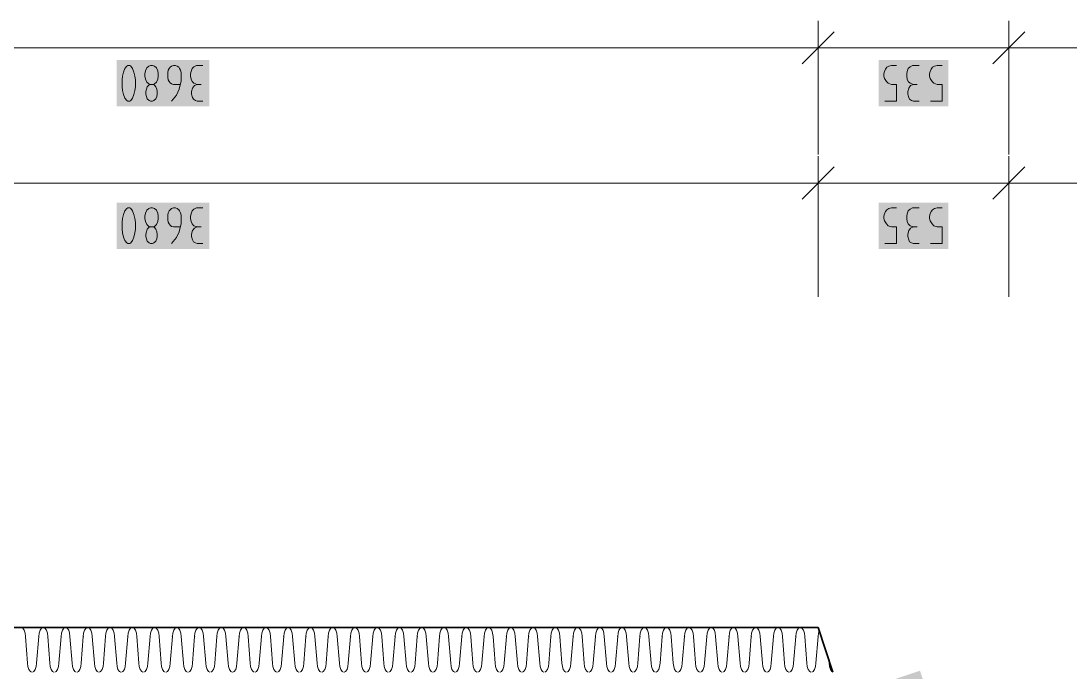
# Model space of a CAD drawing. Header units: millimetres. Extents: x 0 to 594, y 0 to 420.
# Drawn here: x 95.64 to 125.82, y 339.07 to 357.81 of the extents above; entities that cross this region are included whole.
import ezdxf

# ---------------------------------------------------------------- set-up
doc = ezdxf.new("R2010")
doc.units = ezdxf.units.MM
doc.header["$LTSCALE"] = 8
doc.layers.add('PDF_Koty delkove', color=7, linetype='Continuous')
doc.layers.add('PDF_Steny sendvic', color=7, linetype='Continuous')

msp = doc.modelspace()

# ---------------------------------------------------------------- linework, layer by layer
at = {"layer": 'PDF_Koty delkove', "lineweight": 18}
for points in [[(118.574, 357.808), (118.574, 357.039), (118.574, 356.27)], [(124.064, 357.808), (124.064, 357.039), (124.064, 356.27)], [(119.036, 357.5), (118.113, 356.578)], [(124.525, 357.5), (123.603, 356.578)], [(154.628, 357.039), (129.719, 357.039), (124.064, 357.039), (118.574, 357.039), (80.88, 357.039), (65.966, 357.039)], [(118.574, 357.039), (118.574, 356.68), (118.574, 353.964)], [(124.064, 357.039), (124.064, 356.68), (124.064, 353.964)], [(100.219, 355.979), (100.028, 355.979), (99.973, 355.997), (99.932, 356.031), (99.905, 356.065), (99.878, 356.116), (99.864, 356.184), (99.864, 356.321), (99.878, 356.389), (99.905, 356.441), (99.932, 356.474), (99.973, 356.509), (100.028, 356.527), (100.082, 356.527), (100.137, 356.509), (100.178, 356.474), (100.205, 356.441), (100.233, 356.389), (100.247, 356.321), (100.247, 356.082), (100.192, 355.843), (100.11, 355.672), (99.973, 355.502)], [(100.876, 356.527), (100.685, 356.527), (100.617, 356.492), (100.562, 356.441), (100.535, 356.356), (100.521, 356.287), (100.521, 356.218), (100.535, 356.133), (100.562, 356.065), (100.617, 356.014), (100.712, 355.979)], [(120.497, 355.502), (120.826, 355.502), (120.826, 355.979), (120.689, 355.979), (120.593, 356.014), (120.538, 356.065), (120.484, 356.151), (120.47, 356.218), (120.47, 356.287), (120.484, 356.356), (120.511, 356.423), (120.552, 356.474), (120.607, 356.509), (120.689, 356.527), (120.826, 356.527)], [(121.483, 356.527), (121.292, 356.527), (121.223, 356.492), (121.168, 356.441), (121.141, 356.356), (121.127, 356.287), (121.127, 356.218), (121.141, 356.133), (121.168, 356.065), (121.223, 356.014), (121.319, 355.979)], [(121.811, 355.502), (122.14, 355.502), (122.14, 355.979), (122.003, 355.979), (121.908, 356.014), (121.852, 356.065), (121.798, 356.151), (121.784, 356.218), (121.784, 356.287), (121.798, 356.356), (121.825, 356.423), (121.866, 356.474), (121.921, 356.509), (122.003, 356.527), (122.14, 356.527)], [(99.453, 355.979), (99.48, 355.962), (99.521, 355.911), (99.548, 355.843), (99.562, 355.774), (99.562, 355.706), (99.548, 355.638), (99.521, 355.569), (99.466, 355.518), (99.425, 355.502), (99.371, 355.502), (99.33, 355.518), (99.275, 355.569), (99.248, 355.638), (99.234, 355.706), (99.234, 355.774), (99.248, 355.843), (99.275, 355.911), (99.316, 355.962), (99.343, 355.979)], [(100.876, 355.502), (100.712, 355.502), (100.657, 355.518), (100.603, 355.553), (100.575, 355.604), (100.548, 355.706), (100.548, 355.774), (100.575, 355.877), (100.63, 355.946), (100.712, 355.979), (100.821, 355.979)], [(121.483, 355.502), (121.319, 355.502), (121.264, 355.518), (121.209, 355.553), (121.181, 355.604), (121.154, 355.706), (121.154, 355.774), (121.181, 355.877), (121.237, 355.946), (121.319, 355.979), (121.428, 355.979)], [(118.574, 353.913), (118.574, 353.144), (118.574, 352.376)], [(124.064, 353.913), (124.064, 353.144), (124.064, 352.376)], [(119.036, 353.606), (118.113, 352.683)], [(124.525, 353.606), (123.603, 352.683)], [(65.966, 353.144), (71.501, 353.144), (80.88, 353.144), (118.574, 353.144), (124.064, 353.144), (130.746, 353.144), (143.175, 353.144), (149.195, 353.144), (149.227, 353.144), (149.94, 353.144), (154.628, 353.144), (155.397, 353.144)], [(118.574, 353.144), (118.574, 352.673), (118.574, 352.665), (118.574, 352.581), (118.574, 349.864)], [(124.064, 353.144), (124.064, 352.659), (124.064, 352.652), (124.064, 352.581), (124.064, 349.864)], [(98.933, 352.016), (98.919, 352.118), (98.891, 352.238), (98.85, 352.341), (98.796, 352.409), (98.768, 352.427), (98.714, 352.427), (98.686, 352.409), (98.632, 352.341), (98.591, 352.238), (98.564, 352.118), (98.55, 352.016)], [(99.221, 352.033), (99.261, 351.948), (99.316, 351.897), (99.343, 351.879), (99.453, 351.879), (99.48, 351.897), (99.535, 351.948), (99.576, 352.033), (99.59, 352.118), (99.59, 352.187), (99.576, 352.272), (99.535, 352.358), (99.48, 352.409), (99.425, 352.427), (99.371, 352.427), (99.316, 352.409), (99.261, 352.358), (99.221, 352.272), (99.207, 352.187)], [(100.219, 351.879), (100.028, 351.879), (99.973, 351.897), (99.932, 351.931), (99.905, 351.966), (99.878, 352.016), (99.864, 352.084), (99.864, 352.221), (99.878, 352.289), (99.905, 352.341), (99.932, 352.374), (99.973, 352.409), (100.028, 352.427), (100.082, 352.427), (100.137, 352.409), (100.178, 352.374), (100.205, 352.341), (100.233, 352.289), (100.247, 352.221), (100.247, 351.982), (100.192, 351.743), (100.11, 351.572), (99.973, 351.402)], [(100.876, 352.427), (100.685, 352.427), (100.617, 352.392), (100.562, 352.341), (100.535, 352.256), (100.521, 352.187), (100.521, 352.118), (100.535, 352.033), (100.562, 351.966), (100.617, 351.914), (100.712, 351.879)], [(120.47, 352.187), (120.484, 352.256), (120.511, 352.323), (120.552, 352.374), (120.607, 352.409), (120.689, 352.427), (120.826, 352.427)], [(121.483, 352.427), (121.292, 352.427), (121.223, 352.392), (121.168, 352.341), (121.141, 352.256), (121.127, 352.187), (121.127, 352.118), (121.141, 352.033), (121.168, 351.966), (121.223, 351.914), (121.319, 351.879)], [(121.811, 351.402), (122.14, 351.402), (122.14, 351.879), (122.003, 351.879), (121.908, 351.914), (121.852, 351.966), (121.798, 352.051), (121.784, 352.118), (121.784, 352.187), (121.798, 352.256), (121.825, 352.323), (121.866, 352.374), (121.921, 352.409), (122.003, 352.427), (122.14, 352.427)], [(98.55, 352.016), (98.55, 351.811), (98.564, 351.709), (98.591, 351.589), (98.632, 351.487), (98.686, 351.418), (98.714, 351.402), (98.768, 351.402), (98.796, 351.418), (98.85, 351.487), (98.891, 351.589), (98.919, 351.709), (98.933, 351.811), (98.933, 352.016)], [(99.207, 352.187), (99.207, 352.118), (99.221, 352.033)], [(120.497, 351.402), (120.826, 351.402), (120.826, 351.879), (120.689, 351.879), (120.593, 351.914), (120.538, 351.966), (120.484, 352.051), (120.47, 352.118), (120.47, 352.187)], [(99.453, 351.879), (99.48, 351.862), (99.521, 351.811), (99.548, 351.743), (99.562, 351.674), (99.562, 351.606), (99.548, 351.538), (99.521, 351.469), (99.466, 351.418), (99.425, 351.402), (99.371, 351.402), (99.33, 351.418), (99.275, 351.469), (99.248, 351.538), (99.234, 351.606), (99.234, 351.674), (99.248, 351.743), (99.275, 351.811), (99.316, 351.862), (99.343, 351.879)], [(100.876, 351.402), (100.712, 351.402), (100.657, 351.418), (100.603, 351.453), (100.575, 351.504), (100.548, 351.606), (100.548, 351.674), (100.575, 351.777), (100.63, 351.846), (100.712, 351.879), (100.821, 351.879)], [(121.483, 351.402), (121.319, 351.402), (121.264, 351.418), (121.209, 351.453), (121.181, 351.504), (121.154, 351.606), (121.154, 351.674), (121.181, 351.777), (121.237, 351.846), (121.319, 351.879), (121.428, 351.879)]]:
    msp.add_lwpolyline(points, dxfattribs=at)
for points in [[(98.55, 356.116), (98.55, 355.911), (98.564, 355.809), (98.591, 355.689), (98.632, 355.587), (98.686, 355.518), (98.714, 355.502), (98.768, 355.502), (98.796, 355.518), (98.85, 355.587), (98.891, 355.689), (98.919, 355.809), (98.933, 355.911), (98.933, 356.116), (98.919, 356.218), (98.891, 356.338), (98.85, 356.441), (98.796, 356.509), (98.768, 356.527), (98.714, 356.527), (98.686, 356.509), (98.632, 356.441), (98.591, 356.338), (98.564, 356.218)], [(99.207, 356.287), (99.207, 356.218), (99.221, 356.133), (99.261, 356.048), (99.316, 355.997), (99.343, 355.979), (99.453, 355.979), (99.48, 355.997), (99.535, 356.048), (99.576, 356.133), (99.59, 356.218), (99.59, 356.287), (99.576, 356.372), (99.535, 356.458), (99.48, 356.509), (99.425, 356.527), (99.371, 356.527), (99.316, 356.509), (99.261, 356.458), (99.221, 356.372)]]:
    msp.add_lwpolyline(points, close=True, dxfattribs=at)
at = {"layer": 'PDF_Koty delkove', "color": 7, "lineweight": 18, "true_color": 0xffffff, "transparency": 33554559}
for points in [[(101.058, 356.68), (98.396, 356.68), (101.058, 355.348), (98.396, 355.348)], [(122.322, 356.68), (120.317, 356.68), (122.322, 355.348), (120.317, 355.348)], [(101.058, 352.581), (98.396, 352.581), (101.058, 351.248), (98.396, 351.248)], [(122.322, 352.581), (120.317, 352.581), (122.322, 351.248), (120.317, 351.248)], [(120.026, 337.206), (121.927, 337.842), (119.603, 338.469), (121.504, 339.106)]]:
    msp.add_solid(points, dxfattribs=at)
at = {"layer": 'PDF_Steny sendvic', "lineweight": 35}
msp.add_lwpolyline([(119.003, 339.069), (118.574, 340.35), (84.621, 340.35)], dxfattribs=at)
at = {"layer": 'PDF_Steny sendvic', "lineweight": 9}
for points in [[(95.768, 340.094), (95.758, 340.192), (95.73, 340.275), (95.689, 340.331), (95.64, 340.35)], [(96.28, 340.35), (96.28, 340.35), (96.231, 340.331), (96.19, 340.275), (96.162, 340.192), (96.152, 340.094)], [(96.408, 340.094), (96.399, 340.192), (96.371, 340.275), (96.329, 340.331), (96.28, 340.35)], [(96.921, 340.35), (96.872, 340.331), (96.83, 340.275), (96.803, 340.192), (96.793, 340.094)], [(97.049, 340.094), (97.039, 340.192), (97.012, 340.275), (96.97, 340.331), (96.921, 340.35)], [(97.562, 340.35), (97.513, 340.331), (97.471, 340.275), (97.443, 340.192), (97.433, 340.094)], [(97.69, 340.094), (97.68, 340.192), (97.652, 340.275), (97.611, 340.331), (97.562, 340.35)], [(98.202, 340.35), (98.153, 340.331), (98.112, 340.275), (98.084, 340.192), (98.074, 340.094)], [(98.33, 340.094), (98.321, 340.192), (98.293, 340.275), (98.251, 340.331), (98.202, 340.35)], [(98.843, 340.35), (98.794, 340.331), (98.752, 340.275), (98.724, 340.192), (98.715, 340.094)], [(98.971, 340.094), (98.961, 340.192), (98.933, 340.275), (98.892, 340.331), (98.843, 340.35)], [(99.483, 340.35), (99.434, 340.331), (99.393, 340.275), (99.365, 340.192), (99.355, 340.094)], [(99.612, 340.094), (99.602, 340.192), (99.574, 340.275), (99.532, 340.331), (99.483, 340.35)], [(100.124, 340.35), (100.075, 340.331), (100.033, 340.275), (100.006, 340.192), (99.996, 340.094)], [(100.252, 340.094), (100.242, 340.192), (100.215, 340.275), (100.173, 340.331), (100.124, 340.35)], [(100.765, 340.35), (100.716, 340.331), (100.674, 340.275), (100.646, 340.192), (100.637, 340.094)], [(100.893, 340.094), (100.883, 340.192), (100.855, 340.275), (100.814, 340.331), (100.765, 340.35)], [(101.315, 340.275), (101.287, 340.192), (101.277, 340.094)], [(101.405, 340.35), (101.356, 340.331), (101.315, 340.275)], [(101.533, 340.094), (101.524, 340.192), (101.496, 340.275), (101.454, 340.331), (101.405, 340.35)], [(102.046, 340.35), (101.997, 340.331), (101.955, 340.275), (101.928, 340.192), (101.918, 340.094)], [(102.174, 340.094), (102.164, 340.192), (102.136, 340.275), (102.095, 340.331), (102.046, 340.35)], [(102.687, 340.35), (102.638, 340.331), (102.596, 340.275), (102.568, 340.192), (102.558, 340.094)], [(102.815, 340.094), (102.805, 340.192), (102.777, 340.275), (102.736, 340.331), (102.687, 340.35)], [(103.327, 340.35), (103.278, 340.331), (103.237, 340.275), (103.209, 340.192), (103.199, 340.094)], [(103.455, 340.094), (103.445, 340.192), (103.418, 340.275), (103.376, 340.331), (103.327, 340.35)], [(103.968, 340.35), (103.919, 340.331), (103.877, 340.275), (103.849, 340.192), (103.84, 340.094)], [(104.058, 340.275), (104.017, 340.331), (103.968, 340.35)], [(104.096, 340.094), (104.086, 340.192), (104.058, 340.275)], [(104.608, 340.35), (104.559, 340.331), (104.518, 340.275), (104.49, 340.192), (104.48, 340.094)], [(104.736, 340.094), (104.727, 340.192), (104.699, 340.275), (104.657, 340.331), (104.608, 340.35)], [(105.249, 340.35), (105.2, 340.331), (105.158, 340.275), (105.131, 340.192), (105.121, 340.094)], [(105.377, 340.094), (105.367, 340.192), (105.34, 340.275), (105.298, 340.331), (105.249, 340.35)], [(105.89, 340.35), (105.841, 340.331), (105.799, 340.275), (105.771, 340.192), (105.762, 340.094)], [(106.018, 340.094), (106.008, 340.192), (105.98, 340.275), (105.939, 340.331), (105.89, 340.35)], [(106.53, 340.35), (106.481, 340.331), (106.44, 340.275), (106.412, 340.192), (106.402, 340.094)], [(106.658, 340.094), (106.649, 340.192), (106.621, 340.275), (106.579, 340.331), (106.53, 340.35)], [(107.171, 340.35), (107.122, 340.331), (107.08, 340.275), (107.052, 340.192), (107.043, 340.094)], [(107.299, 340.094), (107.289, 340.192), (107.261, 340.275), (107.22, 340.331), (107.171, 340.35)], [(107.811, 340.35), (107.762, 340.331), (107.721, 340.275), (107.693, 340.192), (107.683, 340.094)], [(107.94, 340.094), (107.93, 340.192), (107.902, 340.275), (107.861, 340.331), (107.811, 340.35)], [(108.452, 340.35), (108.403, 340.331), (108.361, 340.275), (108.334, 340.192), (108.324, 340.094)], [(108.58, 340.094), (108.57, 340.192), (108.543, 340.275), (108.501, 340.331), (108.452, 340.35)], [(108.974, 340.192), (108.965, 340.094)], [(109.093, 340.35), (109.044, 340.331), (109.002, 340.275), (108.974, 340.192)], [(109.221, 340.094), (109.211, 340.192), (109.183, 340.275), (109.142, 340.331), (109.093, 340.35)], [(109.733, 340.35), (109.684, 340.331), (109.643, 340.275), (109.615, 340.192), (109.605, 340.094)], [(109.861, 340.094), (109.852, 340.192), (109.824, 340.275), (109.782, 340.331), (109.733, 340.35)], [(110.374, 340.35), (110.325, 340.331), (110.283, 340.275), (110.256, 340.192), (110.246, 340.094)], [(110.502, 340.094), (110.492, 340.192), (110.465, 340.275), (110.423, 340.331), (110.374, 340.35)], [(111.015, 340.35), (110.966, 340.331), (110.924, 340.275), (110.896, 340.192), (110.886, 340.094)], [(111.143, 340.094), (111.133, 340.192), (111.105, 340.275), (111.064, 340.331), (111.015, 340.35)], [(111.655, 340.35), (111.606, 340.331), (111.565, 340.275), (111.537, 340.192), (111.527, 340.094)], [(111.783, 340.094), (111.774, 340.192), (111.746, 340.275), (111.704, 340.331), (111.655, 340.35)], [(112.296, 340.35), (112.247, 340.331), (112.205, 340.275), (112.177, 340.192), (112.168, 340.094)], [(112.424, 340.094), (112.414, 340.192), (112.386, 340.275), (112.345, 340.331), (112.296, 340.35)], [(112.936, 340.35), (112.887, 340.331), (112.846, 340.275), (112.818, 340.192), (112.808, 340.094)], [(113.065, 340.094), (113.055, 340.192), (113.027, 340.275), (112.985, 340.331), (112.936, 340.35)], [(113.577, 340.35), (113.528, 340.331), (113.486, 340.275), (113.459, 340.192), (113.449, 340.094)], [(113.705, 340.094), (113.695, 340.192), (113.668, 340.275), (113.626, 340.331), (113.577, 340.35)], [(114.218, 340.35), (114.169, 340.331), (114.127, 340.275), (114.099, 340.192), (114.09, 340.094)], [(114.346, 340.094), (114.336, 340.192), (114.308, 340.275), (114.267, 340.331), (114.218, 340.35)], [(114.858, 340.35), (114.809, 340.331), (114.768, 340.275), (114.74, 340.192), (114.73, 340.094)], [(114.986, 340.094), (114.977, 340.192), (114.949, 340.275), (114.907, 340.331), (114.858, 340.35)], [(115.499, 340.35), (115.45, 340.331), (115.408, 340.275), (115.381, 340.192), (115.371, 340.094)], [(115.627, 340.094), (115.617, 340.192), (115.59, 340.275), (115.548, 340.331), (115.499, 340.35)], [(116.14, 340.35), (116.091, 340.331), (116.049, 340.275), (116.021, 340.192), (116.011, 340.094)], [(116.268, 340.094), (116.258, 340.192), (116.23, 340.275), (116.189, 340.331), (116.14, 340.35)], [(116.78, 340.35), (116.731, 340.331), (116.69, 340.275), (116.662, 340.192), (116.652, 340.094)], [(116.908, 340.094), (116.899, 340.192), (116.871, 340.275), (116.829, 340.331), (116.78, 340.35)], [(117.372, 340.331), (117.33, 340.275), (117.302, 340.192), (117.293, 340.094)], [(117.421, 340.35), (117.372, 340.331)], [(117.549, 340.094), (117.539, 340.192), (117.511, 340.275), (117.47, 340.331), (117.421, 340.35)], [(118.061, 340.35), (118.012, 340.331), (117.971, 340.275), (117.943, 340.192), (117.933, 340.094)], [(118.189, 340.094), (118.18, 340.192), (118.152, 340.275), (118.11, 340.331), (118.061, 340.35)], [(118.605, 340.257), (118.584, 340.192), (118.574, 340.094)], [(95.768, 340.094), (95.831, 339.325)], [(96.089, 339.325), (96.152, 340.094)], [(96.408, 340.094), (96.472, 339.325)], [(96.729, 339.325), (96.793, 340.094)], [(97.049, 340.094), (97.112, 339.325)], [(97.37, 339.325), (97.433, 340.094)], [(97.69, 340.094), (97.753, 339.325)], [(98.011, 339.325), (98.074, 340.094)], [(98.33, 340.094), (98.394, 339.325)], [(98.651, 339.325), (98.715, 340.094)], [(98.971, 340.094), (99.034, 339.325)], [(99.292, 339.325), (99.355, 340.094)], [(99.612, 340.094), (99.675, 339.325)], [(99.932, 339.325), (99.996, 340.094)], [(100.252, 340.094), (100.316, 339.325)], [(100.573, 339.325), (100.637, 340.094)], [(100.893, 340.094), (100.956, 339.325)], [(101.214, 339.325), (101.277, 340.094)], [(101.533, 340.094), (101.597, 339.325)], [(101.854, 339.325), (101.918, 340.094)], [(102.174, 340.094), (102.237, 339.325)], [(102.495, 339.325), (102.558, 340.094)], [(102.815, 340.094), (102.878, 339.325)], [(103.136, 339.325), (103.199, 340.094)], [(103.455, 340.094), (103.519, 339.325)], [(103.776, 339.325), (103.84, 340.094)], [(104.096, 340.094), (104.159, 339.325)], [(104.417, 339.325), (104.48, 340.094)], [(104.736, 340.094), (104.8, 339.325)], [(105.057, 339.325), (105.121, 340.094)], [(105.377, 340.094), (105.441, 339.325)], [(105.698, 339.325), (105.762, 340.094)], [(106.018, 340.094), (106.081, 339.325)], [(106.339, 339.325), (106.402, 340.094)], [(106.658, 340.094), (106.722, 339.325)], [(106.979, 339.325), (107.043, 340.094)], [(107.299, 340.094), (107.362, 339.325)], [(107.62, 339.325), (107.683, 340.094)], [(107.94, 340.094), (108.003, 339.325)], [(108.261, 339.325), (108.324, 340.094)], [(108.58, 340.094), (108.644, 339.325)], [(108.901, 339.325), (108.965, 340.094)], [(109.221, 340.094), (109.284, 339.325)], [(109.542, 339.325), (109.605, 340.094)], [(109.861, 340.094), (109.925, 339.325)], [(110.182, 339.325), (110.246, 340.094)], [(110.502, 340.094), (110.565, 339.325)], [(110.708, 339.069), (110.744, 339.087), (110.785, 339.143), (110.813, 339.226), (110.823, 339.325), (110.886, 340.094)], [(111.143, 340.094), (111.206, 339.325)], [(111.464, 339.325), (111.527, 340.094)], [(111.783, 340.094), (111.847, 339.325)], [(111.989, 339.069), (112.025, 339.087), (112.067, 339.143), (112.094, 339.226), (112.104, 339.325), (112.168, 340.094)], [(112.424, 340.094), (112.487, 339.325)], [(112.745, 339.325), (112.808, 340.094)], [(113.065, 340.094), (113.128, 339.325)], [(113.27, 339.069), (113.306, 339.087), (113.348, 339.143), (113.376, 339.226), (113.385, 339.325), (113.449, 340.094)], [(113.705, 340.094), (113.769, 339.325)], [(114.026, 339.325), (114.09, 340.094)], [(114.346, 340.094), (114.409, 339.325)], [(114.551, 339.069), (114.587, 339.087), (114.629, 339.143), (114.657, 339.226), (114.667, 339.325), (114.73, 340.094)], [(114.986, 340.094), (115.05, 339.325)], [(115.307, 339.325), (115.371, 340.094)], [(115.627, 340.094), (115.69, 339.325)], [(115.948, 339.325), (116.011, 340.094)], [(116.268, 340.094), (116.331, 339.325)], [(116.589, 339.325), (116.652, 340.094)], [(116.908, 340.094), (116.972, 339.325)], [(117.229, 339.325), (117.293, 340.094)], [(117.549, 340.094), (117.612, 339.325)], [(117.87, 339.325), (117.933, 340.094)], [(118.189, 340.094), (118.253, 339.325)], [(118.51, 339.325), (118.574, 340.094)], [(95.831, 339.325), (95.841, 339.226), (95.869, 339.143), (95.911, 339.087), (95.947, 339.069)], [(95.973, 339.069), (96.009, 339.087), (96.051, 339.143), (96.079, 339.226), (96.089, 339.325)], [(96.089, 339.325), (96.089, 339.325)], [(96.472, 339.325), (96.482, 339.226), (96.51, 339.143), (96.551, 339.087), (96.587, 339.069)], [(96.614, 339.069), (96.65, 339.087), (96.692, 339.143), (96.72, 339.226), (96.729, 339.325)], [(96.729, 339.325), (96.729, 339.325)], [(97.112, 339.325), (97.122, 339.226), (97.15, 339.143), (97.192, 339.087), (97.228, 339.069)], [(97.255, 339.069), (97.291, 339.087), (97.332, 339.143), (97.36, 339.226), (97.37, 339.325)], [(97.37, 339.325), (97.37, 339.325)], [(97.753, 339.325), (97.763, 339.226), (97.791, 339.143), (97.833, 339.087), (97.868, 339.069)], [(97.895, 339.069), (97.931, 339.087), (97.973, 339.143), (98.001, 339.226), (98.011, 339.325)], [(98.011, 339.325), (98.011, 339.325)], [(98.394, 339.325), (98.404, 339.226), (98.431, 339.143), (98.473, 339.087), (98.509, 339.069)], [(98.536, 339.069), (98.572, 339.087), (98.614, 339.143), (98.641, 339.226), (98.651, 339.325)], [(98.651, 339.325), (98.651, 339.325)], [(99.034, 339.325), (99.044, 339.226), (99.072, 339.143), (99.114, 339.087), (99.15, 339.069)], [(99.282, 339.226), (99.292, 339.325)], [(99.292, 339.325), (99.292, 339.325)], [(99.675, 339.325), (99.685, 339.226), (99.713, 339.143), (99.754, 339.087), (99.79, 339.069)], [(99.817, 339.069), (99.853, 339.087), (99.895, 339.143), (99.923, 339.226), (99.932, 339.325)], [(99.932, 339.325), (99.932, 339.325)], [(100.316, 339.325), (100.325, 339.226), (100.353, 339.143), (100.395, 339.087), (100.431, 339.069)], [(100.458, 339.069), (100.494, 339.087), (100.535, 339.143), (100.563, 339.226), (100.573, 339.325)], [(100.573, 339.325), (100.573, 339.325)], [(100.956, 339.325), (100.966, 339.226), (100.994, 339.143), (101.036, 339.087), (101.072, 339.069)], [(101.098, 339.069), (101.134, 339.087), (101.176, 339.143), (101.204, 339.226), (101.214, 339.325)], [(101.214, 339.325), (101.214, 339.325)], [(101.597, 339.325), (101.607, 339.226), (101.635, 339.143), (101.676, 339.087), (101.712, 339.069)], [(101.739, 339.069), (101.775, 339.087), (101.817, 339.143), (101.845, 339.226), (101.854, 339.325)], [(101.854, 339.325), (101.854, 339.325)], [(102.237, 339.325), (102.247, 339.226), (102.275, 339.143)], [(102.38, 339.069), (102.415, 339.087), (102.457, 339.143), (102.485, 339.226), (102.495, 339.325)], [(102.495, 339.325), (102.495, 339.325)], [(102.878, 339.325), (102.888, 339.226), (102.916, 339.143), (102.958, 339.087), (102.993, 339.069)], [(103.02, 339.069), (103.056, 339.087), (103.098, 339.143), (103.126, 339.226), (103.136, 339.325)], [(103.136, 339.325), (103.136, 339.325)], [(103.519, 339.325), (103.528, 339.226), (103.556, 339.143), (103.598, 339.087), (103.634, 339.069)], [(103.661, 339.069), (103.697, 339.087), (103.738, 339.143), (103.766, 339.226), (103.776, 339.325)], [(103.776, 339.325), (103.776, 339.325)], [(104.159, 339.325), (104.169, 339.226), (104.197, 339.143), (104.239, 339.087), (104.275, 339.069)], [(104.302, 339.069), (104.337, 339.087), (104.379, 339.143), (104.407, 339.226), (104.417, 339.325)], [(104.417, 339.325), (104.417, 339.325)], [(104.8, 339.325), (104.81, 339.226), (104.838, 339.143), (104.879, 339.087), (104.915, 339.069)], [(104.942, 339.069), (104.978, 339.087), (105.02, 339.143), (105.048, 339.226), (105.057, 339.325)], [(105.057, 339.325), (105.057, 339.325)], [(105.441, 339.325), (105.45, 339.226), (105.478, 339.143), (105.52, 339.087), (105.556, 339.069)], [(105.583, 339.069), (105.619, 339.087), (105.66, 339.143), (105.688, 339.226), (105.698, 339.325)], [(105.698, 339.325), (105.698, 339.325)], [(106.081, 339.325), (106.091, 339.226), (106.119, 339.143), (106.161, 339.087), (106.196, 339.069)], [(106.223, 339.069), (106.259, 339.087), (106.301, 339.143), (106.329, 339.226), (106.339, 339.325)], [(106.339, 339.325), (106.339, 339.325)], [(106.722, 339.325), (106.732, 339.226), (106.76, 339.143), (106.801, 339.087), (106.837, 339.069)], [(106.864, 339.069), (106.9, 339.087), (106.942, 339.143), (106.969, 339.226), (106.979, 339.325)], [(106.979, 339.325), (106.979, 339.325)], [(107.362, 339.325), (107.372, 339.226), (107.4, 339.143), (107.442, 339.087), (107.478, 339.069)], [(107.54, 339.087), (107.582, 339.143), (107.61, 339.226), (107.62, 339.325)], [(107.62, 339.325), (107.62, 339.325)], [(108.003, 339.325), (108.013, 339.226), (108.041, 339.143), (108.083, 339.087), (108.118, 339.069)], [(108.145, 339.069), (108.181, 339.087), (108.223, 339.143), (108.251, 339.226), (108.261, 339.325)], [(108.261, 339.325), (108.261, 339.325)], [(108.261, 339.325), (108.261, 339.325)], [(108.644, 339.325), (108.653, 339.226), (108.681, 339.143), (108.723, 339.087), (108.759, 339.069)], [(108.786, 339.069), (108.822, 339.087), (108.863, 339.143), (108.891, 339.226), (108.901, 339.325)], [(108.901, 339.325), (108.901, 339.325)], [(109.284, 339.325), (109.294, 339.226), (109.322, 339.143), (109.364, 339.087), (109.4, 339.069)], [(109.426, 339.069), (109.462, 339.087), (109.504, 339.143), (109.532, 339.226), (109.542, 339.325)], [(109.542, 339.325), (109.542, 339.325)], [(109.925, 339.325), (109.935, 339.226), (109.963, 339.143), (110.004, 339.087), (110.04, 339.069)], [(110.067, 339.069), (110.103, 339.087), (110.145, 339.143), (110.173, 339.226), (110.182, 339.325)], [(110.182, 339.325), (110.182, 339.325)], [(110.565, 339.325), (110.575, 339.226), (110.603, 339.143), (110.645, 339.087), (110.681, 339.069)], [(110.823, 339.325), (110.823, 339.325)], [(111.206, 339.325), (111.216, 339.226), (111.244, 339.143), (111.286, 339.087), (111.321, 339.069)], [(111.348, 339.069), (111.384, 339.087), (111.426, 339.143), (111.454, 339.226), (111.464, 339.325)], [(111.464, 339.325), (111.464, 339.325)], [(111.847, 339.325), (111.857, 339.226), (111.884, 339.143), (111.926, 339.087), (111.962, 339.069)], [(112.104, 339.325), (112.104, 339.325)], [(112.487, 339.325), (112.497, 339.226), (112.525, 339.143), (112.567, 339.087), (112.603, 339.069)], [(112.63, 339.069), (112.665, 339.087), (112.707, 339.143), (112.735, 339.226), (112.745, 339.325)], [(112.745, 339.325), (112.745, 339.325)], [(113.128, 339.325), (113.138, 339.226), (113.166, 339.143), (113.207, 339.087), (113.243, 339.069)], [(113.385, 339.325), (113.385, 339.325)], [(113.769, 339.325), (113.778, 339.226), (113.806, 339.143), (113.848, 339.087), (113.884, 339.069)], [(113.911, 339.069), (113.947, 339.087), (113.988, 339.143), (114.016, 339.226), (114.026, 339.325)], [(114.026, 339.325), (114.026, 339.325)], [(114.409, 339.325), (114.419, 339.226), (114.447, 339.143), (114.489, 339.087), (114.525, 339.069)], [(114.667, 339.325), (114.667, 339.325)], [(115.05, 339.325), (115.06, 339.226), (115.088, 339.143), (115.129, 339.087), (115.165, 339.069)], [(115.298, 339.226), (115.307, 339.325)], [(115.307, 339.325), (115.307, 339.325)], [(115.69, 339.325), (115.7, 339.226), (115.728, 339.143), (115.77, 339.087), (115.806, 339.069)], [(115.833, 339.069), (115.868, 339.087), (115.91, 339.143), (115.938, 339.226), (115.948, 339.325)], [(115.948, 339.325), (115.948, 339.325)], [(116.331, 339.325), (116.341, 339.226), (116.369, 339.143), (116.411, 339.087), (116.446, 339.069)], [(116.473, 339.069), (116.509, 339.087), (116.551, 339.143), (116.579, 339.226), (116.589, 339.325)], [(116.589, 339.325), (116.589, 339.325)], [(116.972, 339.325), (116.981, 339.226), (117.009, 339.143), (117.051, 339.087), (117.087, 339.069)], [(117.114, 339.069), (117.15, 339.087), (117.191, 339.143), (117.219, 339.226), (117.229, 339.325)], [(117.229, 339.325), (117.229, 339.325)], [(117.612, 339.325), (117.622, 339.226), (117.65, 339.143), (117.692, 339.087), (117.728, 339.069)], [(117.755, 339.069), (117.79, 339.087), (117.832, 339.143), (117.86, 339.226), (117.87, 339.325)], [(117.87, 339.325), (117.87, 339.325)], [(118.253, 339.325), (118.263, 339.226), (118.291, 339.143)], [(118.395, 339.069), (118.431, 339.087), (118.473, 339.143), (118.501, 339.226), (118.51, 339.325)], [(118.51, 339.325), (118.51, 339.325)], [(118.886, 339.42), (118.894, 339.325)], [(118.894, 339.325), (118.903, 339.226), (118.931, 339.143), (118.973, 339.087), (119.002, 339.072)], [(99.177, 339.069), (99.212, 339.087), (99.254, 339.143), (99.282, 339.226)], [(102.275, 339.143), (102.317, 339.087), (102.353, 339.069)], [(107.505, 339.069), (107.54, 339.087)], [(115.192, 339.069), (115.228, 339.087), (115.27, 339.143), (115.298, 339.226)], [(118.291, 339.143), (118.332, 339.087), (118.368, 339.069)]]:
    msp.add_lwpolyline(points, dxfattribs=at)
at = {"layer": 'PDF_Steny sendvic', "lineweight": 9, "transparency": 33554559}
for points in [[(96.152, 340.071), (96.129, 340.094), (96.175, 340.094), (96.152, 340.117)], [(96.793, 340.071), (96.77, 340.094), (96.816, 340.094), (96.793, 340.117)], [(97.433, 340.071), (97.41, 340.094), (97.457, 340.094), (97.433, 340.117)], [(98.074, 340.071), (98.051, 340.094), (98.097, 340.094), (98.074, 340.117)], [(98.715, 340.071), (98.692, 340.094), (98.738, 340.094), (98.715, 340.117)], [(99.355, 340.071), (99.332, 340.094), (99.378, 340.094), (99.355, 340.117)], [(99.996, 340.071), (99.973, 340.094), (100.019, 340.094), (99.996, 340.117)], [(100.637, 340.071), (100.613, 340.094), (100.66, 340.094), (100.637, 340.117)], [(101.277, 340.071), (101.254, 340.094), (101.3, 340.094), (101.277, 340.117)], [(101.918, 340.071), (101.895, 340.094), (101.941, 340.094), (101.918, 340.117)], [(102.558, 340.071), (102.535, 340.094), (102.581, 340.094), (102.558, 340.117)], [(103.199, 340.071), (103.176, 340.094), (103.222, 340.094), (103.199, 340.117)], [(103.84, 340.071), (103.817, 340.094), (103.863, 340.094), (103.84, 340.117)], [(104.48, 340.071), (104.457, 340.094), (104.503, 340.094), (104.48, 340.117)], [(105.121, 340.071), (105.098, 340.094), (105.144, 340.094), (105.121, 340.117)], [(105.762, 340.071), (105.738, 340.094), (105.785, 340.094), (105.762, 340.117)], [(106.402, 340.071), (106.379, 340.094), (106.425, 340.094), (106.402, 340.117)], [(107.043, 340.071), (107.02, 340.094), (107.066, 340.094), (107.043, 340.117)], [(107.683, 340.071), (107.66, 340.094), (107.706, 340.094), (107.683, 340.117)], [(108.324, 340.071), (108.301, 340.094), (108.347, 340.094), (108.324, 340.117)], [(108.965, 340.071), (108.942, 340.094), (108.988, 340.094), (108.965, 340.117)], [(109.605, 340.071), (109.582, 340.094), (109.628, 340.094), (109.605, 340.117)], [(110.246, 340.071), (110.223, 340.094), (110.269, 340.094), (110.246, 340.117)], [(110.886, 340.071), (110.863, 340.094), (110.91, 340.094), (110.886, 340.117)], [(111.527, 340.071), (111.504, 340.094), (111.55, 340.094), (111.527, 340.117)], [(112.168, 340.071), (112.145, 340.094), (112.191, 340.094), (112.168, 340.117)], [(112.808, 340.071), (112.785, 340.094), (112.831, 340.094), (112.808, 340.117)], [(113.449, 340.071), (113.426, 340.094), (113.472, 340.094), (113.449, 340.117)], [(114.09, 340.071), (114.066, 340.094), (114.113, 340.094), (114.09, 340.117)], [(114.73, 340.071), (114.707, 340.094), (114.753, 340.094), (114.73, 340.117)], [(115.371, 340.071), (115.348, 340.094), (115.394, 340.094), (115.371, 340.117)], [(116.011, 340.071), (115.988, 340.094), (116.034, 340.094), (116.011, 340.117)], [(116.652, 340.071), (116.629, 340.094), (116.675, 340.094), (116.652, 340.117)], [(117.293, 340.071), (117.27, 340.094), (117.316, 340.094), (117.293, 340.117)], [(117.933, 340.071), (117.91, 340.094), (117.956, 340.094), (117.933, 340.117)], [(118.574, 340.071), (118.551, 340.094), (118.597, 340.094), (118.574, 340.117)]]:
    msp.add_solid(points, dxfattribs=at)

doc.saveas('drawing.dxf')
